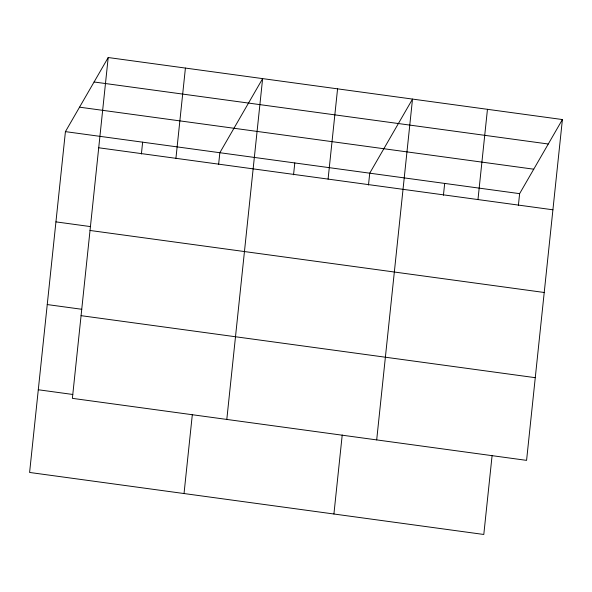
<?xml version="1.0" encoding="UTF-8"?>
<svg xmlns="http://www.w3.org/2000/svg" width="592" height="592" viewBox="0 0 592 592"><rect width="100%" height="100%" fill="white"/><g stroke="black" fill="none" stroke-linecap="round" stroke-linejoin="round"><path stroke-width="0.89" d="M108.203 57.528L72.379 398.349L526.577 460.369L562.4 119.547L108.203 57.528L65.423 131.631L29.6 472.453L483.797 534.472L492.107 455.455M141.392 154.024L142.635 142.169M175.928 158.316L185.414 68.073M184.031 493.536L192.333 414.526M218.603 164.569L219.847 152.714L262.626 78.618L226.803 419.439M293.551 174.795L294.794 162.948M328.086 179.095L337.573 88.852M333.918 514.004L342.22 434.987M368.49 185.03L369.734 173.182L412.513 99.079L376.69 439.908M443.43 195.264L444.681 183.416M477.973 199.563L487.46 109.313M518.377 205.498L519.621 193.651L562.4 119.547M94.084 81.985L548.281 144.004M79.535 107.174L533.74 169.194M65.423 131.631L519.621 193.651M98.716 147.778L552.913 209.797M55.937 221.874L90.458 226.588M90.021 230.466L544.226 292.485M47.249 304.562L81.763 309.276M81.067 315.662L535.272 377.681M38.288 389.758L72.809 394.472"/></g></svg>
